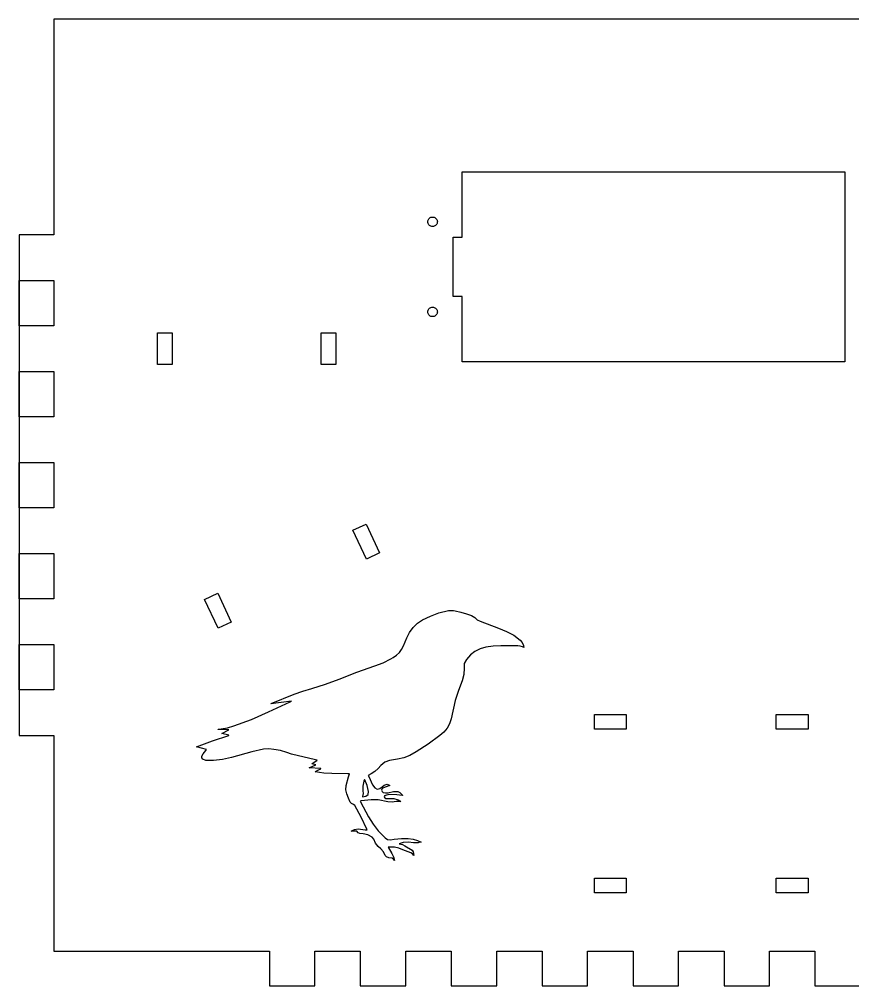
# Model space of a CAD drawing. Header units: metres. Extents: x -55 to 317, y -317 to 55.
# Drawn here: x 56 to 147.7, y -316 to -209.8 of the extents above; entities that cross this region are included whole.
import ezdxf

# ---------------------------------------------------------------- set-up
doc = ezdxf.new("R2010")
doc.units = ezdxf.units.M

msp = doc.modelspace()

# ---------------------------------------------------------------- linework, layer by layer
for p, q in [((202.2, -209.8), (59.8, -209.8)), ((59.8, -209.8), (59.8, -233.5)), ((104.698, -233.75), (104.698, -226.553)), ((104.698, -226.553), (146.802, -226.553)), ((146.802, -226.553), (146.802, -247.447)), ((100.925, -232.05), (100.933, -231.959)), ((100.933, -232.141), (100.925, -232.05)), ((100.933, -231.959), (100.957, -231.87)), ((100.957, -232.23), (100.933, -232.141)), ((100.957, -231.87), (100.995, -231.788)), ((100.995, -232.312), (100.957, -232.23)), ((100.995, -231.788), (101.048, -231.713)), ((101.048, -232.387), (100.995, -232.312)), ((101.048, -231.713), (101.113, -231.648)), ((101.113, -232.452), (101.048, -232.387)), ((101.113, -231.648), (101.188, -231.595)), ((101.188, -232.505), (101.113, -232.452)), ((101.188, -231.595), (101.27, -231.557)), ((101.27, -232.543), (101.188, -232.505)), ((101.27, -231.557), (101.359, -231.533)), ((101.359, -232.567), (101.27, -232.543)), ((101.359, -231.533), (101.45, -231.525)), ((101.45, -232.575), (101.359, -232.567)), ((101.45, -231.525), (101.541, -231.533)), ((101.541, -232.567), (101.45, -232.575)), ((101.541, -231.533), (101.63, -231.557)), ((101.63, -232.543), (101.541, -232.567)), ((101.63, -231.557), (101.713, -231.595)), ((101.713, -232.505), (101.63, -232.543)), ((101.713, -231.595), (101.787, -231.648)), ((101.787, -232.452), (101.713, -232.505)), ((101.787, -231.648), (101.852, -231.713)), ((101.852, -232.387), (101.787, -232.452)), ((101.852, -231.713), (101.905, -231.788)), ((101.905, -232.312), (101.852, -232.387)), ((101.905, -231.788), (101.943, -231.87)), ((101.943, -232.23), (101.905, -232.312)), ((101.943, -231.87), (101.967, -231.959)), ((101.967, -232.141), (101.943, -232.23)), ((101.967, -231.959), (101.975, -232.05)), ((101.975, -232.05), (101.967, -232.141)), ((59.8, -233.5), (56, -233.5)), ((56, -233.5), (56, -288.5)), ((103.7, -240.25), (103.7, -233.75)), ((103.7, -233.75), (104.698, -233.75)), ((56, -243.5), (56, -238.5)), ((56, -238.5), (59.8, -238.5)), ((59.8, -238.5), (59.8, -243.5)), ((104.698, -240.25), (103.7, -240.25)), ((104.698, -247.447), (104.698, -240.25)), ((100.925, -241.95), (100.933, -241.859)), ((100.933, -242.041), (100.925, -241.95)), ((100.933, -241.859), (100.957, -241.77)), ((100.957, -242.13), (100.933, -242.041)), ((100.957, -241.77), (100.995, -241.687)), ((100.995, -242.212), (100.957, -242.13)), ((100.995, -241.687), (101.048, -241.613)), ((101.048, -241.613), (101.113, -241.548)), ((101.113, -241.548), (101.188, -241.495)), ((101.188, -241.495), (101.27, -241.457)), ((101.27, -241.457), (101.359, -241.433)), ((101.359, -241.433), (101.45, -241.425)), ((101.45, -241.425), (101.541, -241.433)), ((101.541, -241.433), (101.63, -241.457)), ((101.63, -241.457), (101.713, -241.495)), ((101.713, -241.495), (101.787, -241.548)), ((101.787, -241.548), (101.852, -241.613)), ((101.852, -241.613), (101.905, -241.687)), ((101.905, -241.687), (101.943, -241.77)), ((101.943, -242.13), (101.905, -242.212)), ((101.943, -241.77), (101.967, -241.859)), ((101.967, -242.041), (101.943, -242.13)), ((101.967, -241.859), (101.975, -241.95)), ((101.975, -241.95), (101.967, -242.041)), ((101.048, -242.287), (100.995, -242.212)), ((101.113, -242.352), (101.048, -242.287)), ((101.188, -242.405), (101.113, -242.352)), ((101.27, -242.443), (101.188, -242.405)), ((101.359, -242.467), (101.27, -242.443)), ((101.45, -242.475), (101.359, -242.467)), ((101.541, -242.467), (101.45, -242.475)), ((101.63, -242.443), (101.541, -242.467)), ((101.713, -242.405), (101.63, -242.443)), ((101.787, -242.352), (101.713, -242.405)), ((101.852, -242.287), (101.787, -242.352)), ((101.905, -242.212), (101.852, -242.287)), ((59.8, -243.5), (56, -243.5)), ((71.2, -247.75), (71.2, -244.25)), ((71.2, -244.25), (72.8, -244.25)), ((72.8, -244.25), (72.8, -247.75)), ((89.2, -247.75), (89.2, -244.25)), ((89.2, -244.25), (90.8, -244.25)), ((90.8, -244.25), (90.8, -247.75)), ((56, -253.5), (56, -248.5)), ((56, -248.5), (59.8, -248.5)), ((59.8, -248.5), (59.8, -253.5)), ((72.8, -247.75), (71.2, -247.75)), ((90.8, -247.75), (89.2, -247.75)), ((146.802, -247.447), (104.698, -247.447)), ((59.8, -253.5), (56, -253.5)), ((56, -263.5), (56, -258.5)), ((56, -258.5), (59.8, -258.5)), ((59.8, -258.5), (59.8, -263.5)), ((59.8, -263.5), (56, -263.5)), ((92.6922, -265.948), (94.1422, -265.272)), ((94.1422, -265.272), (95.6214, -268.444)), ((94.1713, -269.121), (92.6922, -265.948)), ((56, -273.5), (56, -268.5)), ((56, -268.5), (59.8, -268.5)), ((59.8, -268.5), (59.8, -273.5)), ((95.6214, -268.444), (94.1713, -269.121)), ((76.3786, -273.556), (77.8287, -272.879)), ((77.8287, -272.879), (79.3079, -276.051)), ((59.8, -273.5), (56, -273.5)), ((77.8578, -276.728), (76.3786, -273.556)), ((101.227, -275.376), (102.127, -275.022)), ((102.127, -275.022), (103.194, -274.786)), ((103.194, -274.786), (103.294, -274.759)), ((103.294, -274.759), (103.745, -274.759)), ((103.745, -274.759), (103.946, -274.801)), ((103.946, -274.801), (104.569, -274.938)), ((104.569, -274.938), (105.176, -275.132)), ((79.3079, -276.051), (77.8578, -276.728)), ((99.8, -276.166), (100.359, -275.802)), ((100.359, -275.802), (101.227, -275.376)), ((105.176, -275.132), (105.728, -275.324)), ((105.728, -275.324), (106.092, -275.552)), ((106.092, -275.552), (106.357, -275.781)), ((106.357, -275.781), (106.672, -275.938)), ((106.672, -275.938), (108.705, -276.709)), ((98.6109, -277.787), (98.9102, -277.173)), ((98.9102, -277.173), (99.3133, -276.623)), ((99.3133, -276.623), (99.8, -276.166)), ((108.705, -276.709), (109.566, -277.062)), ((109.566, -277.062), (110.391, -277.49)), ((98.2461, -278.659), (98.6109, -277.787)), ((110.391, -277.49), (111.091, -278.028)), ((111.091, -278.028), (111.312, -278.302)), ((56, -283.5), (56, -278.5)), ((56, -278.5), (59.8, -278.5)), ((59.8, -278.5), (59.8, -283.5)), ((97.7984, -279.391), (98.0477, -279.046)), ((98.0477, -279.046), (98.2461, -278.659)), ((106.105, -279.27), (105.603, -279.649)), ((106.672, -278.994), (106.105, -279.27)), ((107.296, -278.815), (106.672, -278.994)), ((108.122, -278.705), (107.296, -278.815)), ((108.954, -278.669), (108.122, -278.705)), ((110.83, -278.663), (108.954, -278.669)), ((111.099, -278.685), (110.83, -278.663)), ((111.353, -278.771), (111.099, -278.685)), ((111.312, -278.302), (111.463, -278.62)), ((111.5, -278.826), (111.353, -278.771)), ((111.463, -278.62), (111.5, -278.826)), ((96.0078, -280.519), (96.8742, -280.088)), ((96.8742, -280.088), (97.132, -279.934)), ((97.132, -279.934), (97.4945, -279.688)), ((97.4945, -279.688), (97.7984, -279.391)), ((105.167, -280.136), (104.936, -280.596)), ((105.603, -279.649), (105.167, -280.136)), ((93.1234, -281.535), (95.1024, -280.857)), ((95.1024, -280.857), (96.0078, -280.519)), ((104.906, -281.11), (104.885, -281.82)), ((104.936, -280.596), (104.906, -281.11)), ((89.6891, -282.863), (91.1742, -282.298)), ((91.1742, -282.298), (93.1234, -281.535)), ((104.885, -281.82), (104.688, -282.502)), ((59.8, -283.5), (56, -283.5)), ((87.1844, -283.62), (88.1703, -283.332)), ((88.1703, -283.332), (89.6891, -282.863)), ((104.688, -282.502), (104.295, -283.573)), ((83.7133, -284.978), (86.2148, -283.962)), ((86.2148, -283.962), (87.1844, -283.62)), ((104.295, -283.573), (103.931, -284.669)), ((83.4219, -285.898), (85.7992, -284.821)), ((83.6625, -285.012), (83.7133, -284.978)), ((83.6695, -285.029), (83.6625, -285.012)), ((85.9336, -284.723), (83.6695, -285.029)), ((85.7992, -284.821), (85.9422, -284.751)), ((85.9422, -284.751), (85.9336, -284.723)), ((103.931, -284.669), (103.493, -286.659)), ((79.5859, -287.449), (81.5281, -286.734)), ((81.5281, -286.734), (83.4219, -285.898)), ((103.493, -286.659), (103.306, -287.207)), ((119.25, -287.8), (119.25, -286.2)), ((119.25, -286.2), (122.75, -286.2)), ((122.75, -286.2), (122.75, -287.8)), ((139.25, -287.8), (139.25, -286.2)), ((139.25, -286.2), (142.75, -286.2)), ((142.75, -286.2), (142.75, -287.8)), ((77.8688, -287.827), (78.1898, -287.781)), ((78.1898, -287.781), (78.8977, -287.658)), ((78.8977, -287.658), (79.5859, -287.449)), ((103.037, -287.7), (102.684, -288.137)), ((103.306, -287.207), (103.037, -287.7)), ((122.75, -287.8), (119.25, -287.8)), ((142.75, -287.8), (139.25, -287.8)), ((56, -288.5), (59.8, -288.5)), ((59.8, -288.5), (59.8, -312.2)), ((77.2641, -289.084), (79.0391, -288.513)), ((77.8703, -287.856), (77.8688, -287.827)), ((79.0391, -287.896), (77.8703, -287.856)), ((78.2625, -288.29), (79.0391, -287.896)), ((79.0391, -288.483), (78.2625, -288.29)), ((79.0391, -288.513), (79.0391, -288.483)), ((102.247, -288.515), (100.966, -289.445)), ((102.684, -288.137), (102.247, -288.515)), ((75.5, -289.76), (77.2641, -289.084)), ((76.6008, -290.029), (75.5, -289.76)), ((100.966, -289.445), (99.6438, -290.317)), ((76.0711, -290.959), (76.0766, -290.782)), ((76.1789, -291.102), (76.0711, -290.959)), ((76.0766, -290.782), (76.2195, -290.505)), ((76.2195, -290.505), (76.4984, -290.171)), ((76.4984, -290.171), (76.6008, -290.029)), ((79.3367, -290.923), (78.3563, -291.141)), ((81.5766, -290.302), (79.3367, -290.923)), ((82.8516, -290.026), (81.5766, -290.302)), ((83.4266, -289.988), (82.8516, -290.026)), ((84.0023, -290.038), (83.4266, -289.988)), ((84.7188, -290.16), (84.0023, -290.038)), ((85.4094, -290.386), (84.7188, -290.16)), ((85.9211, -290.556), (85.4094, -290.386)), ((88.5766, -291.183), (85.9211, -290.556)), ((98.2852, -290.959), (97.5867, -291.096)), ((98.9461, -290.698), (98.2852, -290.959)), ((99.6438, -290.317), (98.9461, -290.698)), ((76.5195, -291.247), (76.1789, -291.102)), ((77.3586, -291.26), (76.5195, -291.247)), ((78.3563, -291.141), (77.3586, -291.26)), ((87.8742, -292.045), (88.6203, -291.735)), ((89.1586, -292.142), (87.8742, -292.045)), ((88.1805, -291.628), (88.743, -291.229)), ((88.6203, -291.735), (88.1805, -291.628)), ((88.743, -291.229), (88.5766, -291.183)), ((95.7602, -291.805), (95.4469, -292.151)), ((96.193, -291.448), (95.7602, -291.805)), ((96.7148, -291.247), (96.193, -291.448)), ((97.5867, -291.096), (96.7148, -291.247)), ((88.5242, -292.488), (88.8445, -292.322)), ((89.4789, -292.634), (88.5242, -292.488)), ((88.8445, -292.322), (89.1641, -292.172)), ((89.1641, -292.172), (89.1586, -292.142)), ((90.3664, -292.687), (89.4789, -292.634)), ((92.1375, -292.72), (90.3664, -292.687)), ((91.932, -294.007), (92.2031, -293.056)), ((92.3, -292.728), (92.1375, -292.72)), ((92.2031, -293.056), (92.3, -292.728)), ((94.6938, -292.735), (94.382, -292.903)), ((94.382, -292.903), (94.4227, -293.019)), ((94.4227, -293.019), (94.8563, -293.925)), ((95.1, -292.481), (94.6938, -292.735)), ((95.4469, -292.151), (95.1, -292.481)), ((91.8922, -294.473), (91.932, -294.007)), ((93.8977, -293.537), (93.7899, -294.079)), ((93.7899, -294.079), (93.7945, -294.57)), ((93.975, -293.336), (93.8977, -293.537)), ((94.0148, -293.385), (93.975, -293.336)), ((94.2508, -294.007), (94.0148, -293.385)), ((94.3992, -294.655), (94.2508, -294.007)), ((94.8563, -293.925), (95.0938, -294.249)), ((95.657, -294.322), (95.8875, -294.154)), ((95.8875, -294.154), (96.1203, -293.966)), ((96.2219, -294.174), (95.9938, -294.287)), ((96.1203, -293.966), (96.4398, -293.856)), ((96.7523, -294.007), (96.2219, -294.174)), ((96.4398, -293.856), (96.7523, -294.007)), ((92.0211, -294.928), (91.8922, -294.473)), ((92.1906, -295.377), (92.0211, -294.928)), ((93.7367, -295.265), (94.1024, -295.177)), ((93.7492, -295.198), (93.7367, -295.265)), ((93.8281, -294.887), (93.7492, -295.198)), ((93.7945, -294.57), (93.8281, -294.887)), ((94.1024, -295.177), (94.3555, -294.976)), ((94.3555, -294.976), (94.3992, -294.655)), ((95.0938, -294.249), (95.3609, -294.39)), ((95.3609, -294.39), (95.657, -294.322)), ((95.8766, -294.403), (95.8445, -294.53)), ((95.8445, -294.53), (95.8953, -294.652)), ((95.9938, -294.287), (95.8766, -294.403)), ((95.8953, -294.652), (96.0273, -294.753)), ((96.0273, -294.753), (96.2734, -294.82)), ((96.175, -295.146), (96.1344, -295.257)), ((96.2797, -295.087), (96.175, -295.146)), ((96.2734, -294.82), (96.5266, -294.801)), ((96.6562, -295.002), (96.2797, -295.087)), ((96.5266, -294.801), (97.1562, -294.662)), ((97.5109, -295.015), (96.6562, -295.002)), ((97.1562, -294.662), (97.6375, -294.668)), ((98.1149, -295.114), (97.5109, -295.015)), ((97.6375, -294.668), (97.8438, -294.773)), ((97.8438, -294.773), (98.0281, -294.948)), ((98.0281, -294.948), (98.1273, -295.062)), ((98.1539, -295.105), (98.1149, -295.114)), ((98.1273, -295.062), (98.1539, -295.105)), ((92.3961, -295.826), (92.1906, -295.377)), ((92.5391, -295.997), (92.3961, -295.826)), ((92.7461, -296.08), (92.5391, -295.997)), ((92.8914, -296.194), (92.7461, -296.08)), ((93.5891, -297.479), (92.8914, -296.194)), ((93.5797, -295.688), (93.5023, -295.705)), ((93.5023, -295.705), (93.5391, -295.809)), ((93.5391, -295.809), (94.4023, -297.456)), ((94.6844, -295.564), (93.5797, -295.688)), ((95.4602, -295.591), (94.6844, -295.564)), ((96.5359, -295.791), (95.4602, -295.591)), ((96.1344, -295.257), (96.1945, -295.364)), ((96.1945, -295.364), (96.3109, -295.421)), ((96.3109, -295.421), (96.4594, -295.445)), ((96.4594, -295.445), (96.6828, -295.433)), ((96.9969, -295.837), (96.5359, -295.791)), ((96.6828, -295.433), (97.1898, -295.419)), ((97.4563, -295.763), (96.9969, -295.837)), ((97.1898, -295.419), (97.6688, -295.587)), ((97.6781, -295.742), (97.4563, -295.763)), ((97.6688, -295.587), (97.9742, -295.765)), ((97.9742, -295.765), (97.6781, -295.742)), ((94.2258, -298.796), (93.5891, -297.479)), ((94.4023, -297.456), (94.9102, -298.233)), ((94.9102, -298.233), (95.4805, -298.97)), ((92.4875, -299.031), (92.8547, -298.827)), ((93.1078, -299.031), (92.4875, -299.031)), ((92.8547, -298.827), (93.2609, -298.759)), ((93.2703, -299.206), (93.1078, -299.031)), ((93.2609, -298.759), (94.0328, -298.856)), ((93.4477, -299.277), (93.2703, -299.206)), ((93.8039, -299.321), (93.4477, -299.277)), ((94.3383, -299.434), (93.8039, -299.321)), ((94.0328, -298.856), (94.2539, -298.889)), ((94.2539, -298.889), (94.2258, -298.796)), ((94.8195, -299.69), (94.3383, -299.434)), ((95.4805, -298.97), (96.2344, -299.764)), ((94.9844, -299.912), (94.8195, -299.69)), ((95.1781, -300.334), (94.9844, -299.912)), ((95.4758, -300.69), (95.1781, -300.334)), ((96.2344, -299.764), (96.507, -299.934)), ((96.507, -299.934), (96.8242, -299.963)), ((96.8242, -299.963), (97.225, -299.908)), ((97.225, -299.908), (98.0148, -299.84)), ((98.2156, -300.283), (97.7594, -300.397)), ((97.7594, -300.397), (98.125, -300.499)), ((98.0148, -299.84), (98.7805, -299.838)), ((98.125, -300.499), (98.4102, -300.625)), ((98.8117, -300.247), (98.2156, -300.283)), ((98.7805, -299.838), (99.2961, -299.884)), ((99.3352, -300.298), (98.8117, -300.247)), ((99.2961, -299.884), (99.7883, -300.04)), ((99.8578, -300.29), (99.3352, -300.298)), ((99.7883, -300.04), (100.206, -300.242)), ((100.027, -300.246), (99.8578, -300.29)), ((100.206, -300.242), (100.027, -300.246)), ((95.7586, -300.959), (95.4758, -300.69)), ((96.0406, -301.29), (95.7586, -300.959)), ((96.2399, -301.676), (96.0406, -301.29)), ((97.257, -300.78), (96.5563, -300.764)), ((96.5563, -300.764), (96.9641, -301.471)), ((96.9641, -301.471), (97.1477, -301.838)), ((97.7211, -300.903), (97.257, -300.78)), ((98.1695, -301.071), (97.7211, -300.903)), ((99.0758, -301.386), (98.1695, -301.071)), ((98.4102, -300.625), (99.1953, -301.125)), ((99.2414, -301.498), (99.0758, -301.386)), ((99.1953, -301.125), (99.3227, -301.298)), ((99.3953, -301.704), (99.2414, -301.498)), ((99.3227, -301.298), (99.3953, -301.704)), ((96.3875, -301.857), (96.2399, -301.676)), ((96.6328, -301.963), (96.3875, -301.857)), ((96.9899, -302.002), (96.6328, -301.963)), ((97.1641, -302.097), (96.9899, -302.002)), ((97.1477, -301.838), (97.2781, -302.241)), ((97.2781, -302.241), (97.1641, -302.097)), ((119.25, -305.8), (119.25, -304.2)), ((119.25, -304.2), (122.75, -304.2)), ((122.75, -304.2), (122.75, -305.8)), ((139.25, -305.8), (139.25, -304.2)), ((139.25, -304.2), (142.75, -304.2)), ((142.75, -304.2), (142.75, -305.8)), ((122.75, -305.8), (119.25, -305.8)), ((142.75, -305.8), (139.25, -305.8)), ((59.8, -312.2), (83.5, -312.2)), ((83.5, -312.2), (83.5, -316)), ((88.5, -316), (88.5, -312.2)), ((88.5, -312.2), (93.5, -312.2)), ((93.5, -312.2), (93.5, -316)), ((98.5, -316), (98.5, -312.2)), ((98.5, -312.2), (103.5, -312.2)), ((103.5, -312.2), (103.5, -316)), ((108.5, -316), (108.5, -312.2)), ((108.5, -312.2), (113.5, -312.2)), ((113.5, -312.2), (113.5, -316)), ((118.5, -316), (118.5, -312.2)), ((118.5, -312.2), (123.5, -312.2)), ((123.5, -312.2), (123.5, -316)), ((128.5, -316), (128.5, -312.2)), ((128.5, -312.2), (133.5, -312.2)), ((133.5, -312.2), (133.5, -316)), ((138.5, -316), (138.5, -312.2)), ((138.5, -312.2), (143.5, -312.2)), ((143.5, -312.2), (143.5, -316)), ((83.5, -316), (88.5, -316)), ((93.5, -316), (98.5, -316)), ((103.5, -316), (108.5, -316)), ((113.5, -316), (118.5, -316)), ((123.5, -316), (128.5, -316)), ((133.5, -316), (138.5, -316)), ((143.5, -316), (148.5, -316))]:
    msp.add_line(p, q)

doc.saveas('drawing.dxf')
